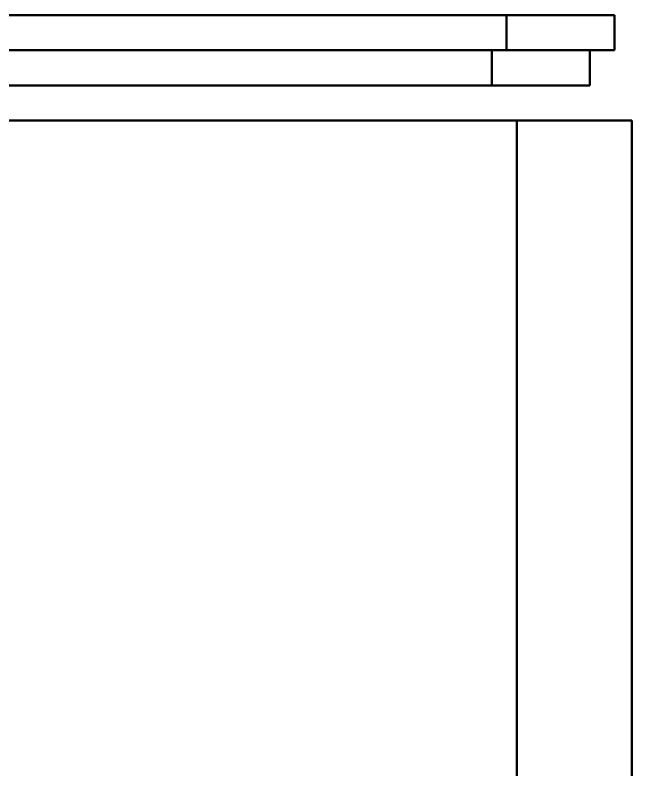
# Model space of a CAD drawing. Header units: inches. Extents: x 1.1 to 16.1, y 0.5 to 10.2.
# Drawn here: x 12.052 to 13.203, y 7.951 to 9.359 of the extents above; entities that cross this region are included whole.
import ezdxf

# ---------------------------------------------------------------- set-up
doc = ezdxf.new("R2010")
doc.units = ezdxf.units.IN
doc.header["$LTSCALE"] = 0.75
doc.header["$MEASUREMENT"] = 0
doc.layers.add('Visible', color=7, linetype='Continuous', lineweight=50)

msp = doc.modelspace()

# ---------------------------------------------------------------- linework, layer by layer
at = {"layer": 'Visible', "extrusion": (0, 1, 0)}
for p, q in [((10.0909, 9.3593, 0.7874), (12.9691, 9.3593, 0.7874)), ((12.9691, 9.2937, 0.7874), (12.9691, 9.3593, 0.7874)), ((13.1704, 9.2937), (13.1704, 9.3593)), ((10.0909, 9.2937, 0.7874), (12.9691, 9.2937, 0.7874)), ((12.9416, 9.2281, 0.7415), (12.9416, 9.2937, 0.7415)), ((13.1245, 9.2281), (13.1245, 9.2937)), ((10.1184, 9.2281, 0.7415), (12.9416, 9.2281, 0.7415)), ((10.0716, 9.1625, 0.8202), (12.9884, 9.1625, 0.8202)), ((12.9884, 9.1625, 0.8202), (12.9884, 6.1113, 0.8202)), ((13.2032, 9.1625), (13.2032, 6.6953))]:
    msp.add_line(p, q, dxfattribs=at)
for centre, radius, start in [((-11.53, 0, 9.3593), 1.6404, 151.3146), ((-11.53, 0, 9.2937), 1.6404, 151.3146), ((-11.53, 0, 9.2281), 1.5945, 152.2884), ((-11.53, 0, 9.1625), 1.6732, 150.6465)]:
    msp.add_arc(centre, radius, start, 180, dxfattribs=at)

doc.saveas('drawing.dxf')
